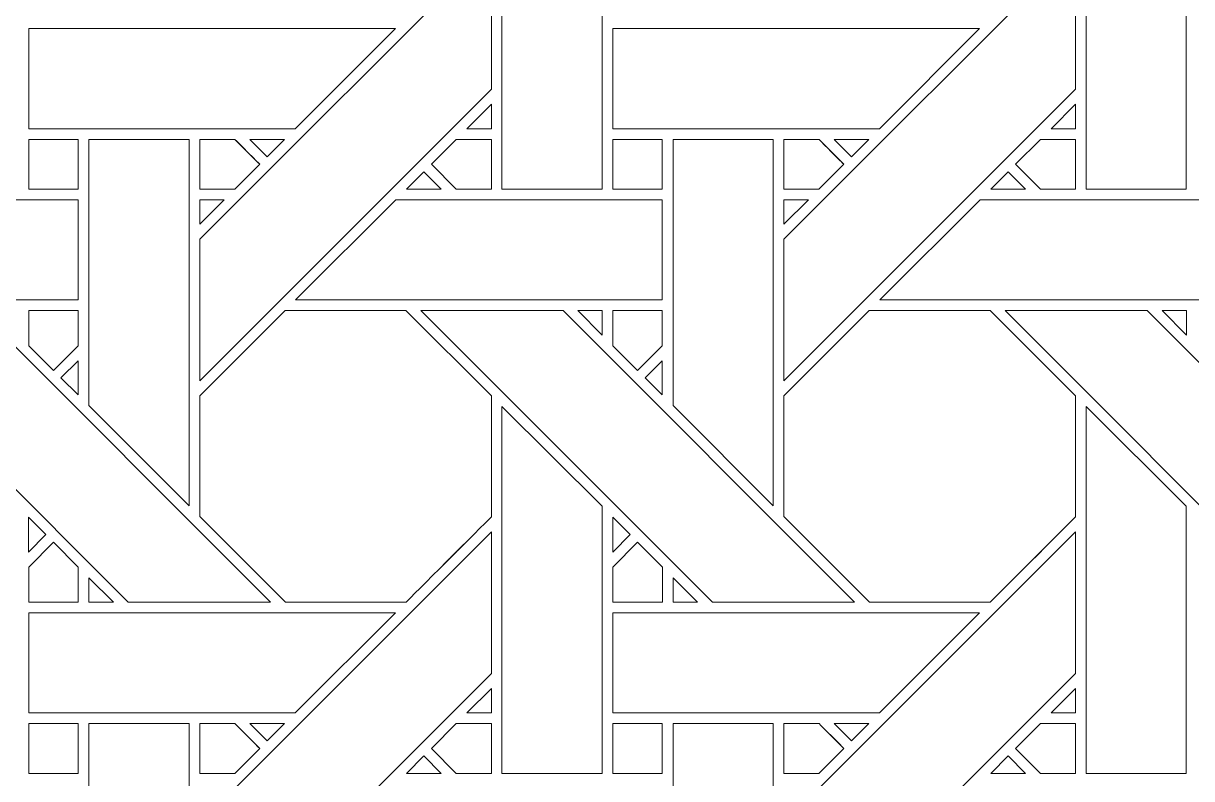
# Model space of a CAD drawing. Header units: inches. Extents: x 2.4 to 22.4, y -0.9 to 19.1.
# Drawn here: x 16.129 to 18.026, y 3.353 to 4.58 of the extents above; entities that cross this region are included whole.
import ezdxf

# ---------------------------------------------------------------- set-up
doc = ezdxf.new("R2010")
doc.units = ezdxf.units.IN
doc.header["$MEASUREMENT"] = 0
doc.layers.add('Design', color=7, linetype='Continuous', lineweight=0)

msp = doc.modelspace()

# ---------------------------------------------------------------- linework, layer by layer
at = {"layer": 'Design'}
for points, knots in [([(12.3829, 19.0948), (6.86, 19.0948), (2.3829, 14.6176), (2.3829, 9.0948), (2.3829, 3.5719), (6.86, -0.9052), (12.3829, -0.9052), (17.9057, -0.9052), (22.3829, 3.5719), (22.3829, 9.0948), (22.3829, 14.6176), (17.9057, 19.0948), (12.3829, 19.0948)], [0, 0, 0, 0, 1, 1, 1, 2, 2, 2, 3, 3, 3, 4, 4, 4, 4]), ([(12.3829, 17.972), (7.4801, 17.972), (3.5056, 13.9975), (3.5056, 9.0948), (3.5056, 4.192), (7.4801, 0.2175), (12.3829, 0.2175), (17.2856, 0.2175), (21.2601, 4.192), (21.2601, 9.0948), (21.2601, 13.9975), (17.2856, 17.972), (12.3829, 17.972)], [0, 0, 0, 0, 1, 1, 1, 2, 2, 2, 3, 3, 3, 4, 4, 4, 4]), ([(17.0689, 4.7445), (17.0689, 4.7445), (17.0689, 4.3108), (17.0689, 4.3108), (17.0689, 4.3108), (16.9061, 4.3108), (16.9061, 4.3108), (16.9061, 4.3108), (16.9061, 4.9066), (16.9061, 4.9066), (16.9061, 4.9066), (17.0689, 4.7445), (17.0689, 4.7445)], [0, 0, 0, 0, 1, 1, 1, 2, 2, 2, 3, 3, 3, 4, 4, 4, 4]), ([(18.0176, 4.7445), (18.0176, 4.7445), (18.0176, 4.3108), (18.0176, 4.3108), (18.0176, 4.3108), (17.8548, 4.3108), (17.8548, 4.3108), (17.8548, 4.3108), (17.8548, 4.9066), (17.8548, 4.9066), (17.8548, 4.9066), (18.0176, 4.7445), (18.0176, 4.7445)], [0, 0, 0, 0, 1, 1, 1, 2, 2, 2, 3, 3, 3, 4, 4, 4, 4]), ([(16.4153, 4.2294), (16.4153, 4.2294), (16.889, 4.703), (16.889, 4.703), (16.889, 4.703), (16.889, 4.473), (16.889, 4.473), (16.889, 4.473), (16.4153, 3.9994), (16.4153, 3.9994), (16.4153, 3.9994), (16.4153, 4.2294), (16.4153, 4.2294)], [0, 0, 0, 0, 1, 1, 1, 2, 2, 2, 3, 3, 3, 4, 4, 4, 4]), ([(17.364, 4.2294), (17.364, 4.2294), (17.8377, 4.703), (17.8377, 4.703), (17.8377, 4.703), (17.8377, 4.473), (17.8377, 4.473), (17.8377, 4.473), (17.364, 3.9994), (17.364, 3.9994), (17.364, 3.9994), (17.364, 4.2294), (17.364, 4.2294)], [0, 0, 0, 0, 1, 1, 1, 2, 2, 2, 3, 3, 3, 4, 4, 4, 4]), ([(16.1375, 4.4088), (16.1375, 4.4088), (16.1375, 4.5715), (16.1375, 4.5715), (16.1375, 4.5715), (16.7332, 4.5715), (16.7332, 4.5715), (16.7332, 4.5715), (16.5704, 4.4088), (16.5704, 4.4088), (16.5704, 4.4088), (16.1375, 4.4088), (16.1375, 4.4088)], [0, 0, 0, 0, 1, 1, 1, 2, 2, 2, 3, 3, 3, 4, 4, 4, 4]), ([(17.0862, 4.4088), (17.0862, 4.4088), (17.0862, 4.5715), (17.0862, 4.5715), (17.0862, 4.5715), (17.6819, 4.5715), (17.6819, 4.5715), (17.6819, 4.5715), (17.5191, 4.4088), (17.5191, 4.4088), (17.5191, 4.4088), (17.0862, 4.4088), (17.0862, 4.4088)], [0, 0, 0, 0, 1, 1, 1, 2, 2, 2, 3, 3, 3, 4, 4, 4, 4]), ([(16.889, 4.4486), (16.889, 4.4486), (16.889, 4.4089), (16.889, 4.4089), (16.889, 4.4089), (16.8492, 4.4089), (16.8492, 4.4089), (16.8492, 4.4089), (16.889, 4.4486), (16.889, 4.4486)], [0, 0, 0, 0, 1, 1, 1, 2, 2, 2, 3, 3, 3, 3]), ([(17.8377, 4.4486), (17.8377, 4.4486), (17.8377, 4.4089), (17.8377, 4.4089), (17.8377, 4.4089), (17.7979, 4.4089), (17.7979, 4.4089), (17.7979, 4.4089), (17.8377, 4.4486), (17.8377, 4.4486)], [0, 0, 0, 0, 1, 1, 1, 2, 2, 2, 3, 3, 3, 3]), ([(16.2177, 4.3107), (16.2177, 4.3107), (16.1375, 4.3107), (16.1375, 4.3107), (16.1375, 4.3107), (16.1375, 4.3915), (16.1375, 4.3915), (16.1375, 4.3915), (16.2177, 4.3915), (16.2177, 4.3915), (16.2177, 4.3915), (16.2177, 4.3107), (16.2177, 4.3107)], [0, 0, 0, 0, 1, 1, 1, 2, 2, 2, 3, 3, 3, 4, 4, 4, 4]), ([(16.1375, 4.3107), (16.1375, 4.3107), (16.1375, 4.3915), (16.1375, 4.3915), (16.1375, 4.3915), (16.2177, 4.3915), (16.2177, 4.3915), (16.2177, 4.3915), (16.2177, 4.3107), (16.2177, 4.3107), (16.2177, 4.3107), (16.1375, 4.3107), (16.1375, 4.3107)], [0, 0, 0, 0, 1, 1, 1, 2, 2, 2, 3, 3, 3, 4, 4, 4, 4]), ([(16.3982, 4.3916), (16.3982, 4.3916), (16.3982, 3.7964), (16.3982, 3.7964), (16.3982, 3.7964), (16.2352, 3.9594), (16.2352, 3.9594), (16.2352, 3.9594), (16.2352, 4.3916), (16.2352, 4.3916), (16.2352, 4.3916), (16.3982, 4.3916), (16.3982, 4.3916)], [0, 0, 0, 0, 1, 1, 1, 2, 2, 2, 3, 3, 3, 4, 4, 4, 4]), ([(16.4153, 4.3107), (16.4153, 4.3107), (16.4153, 4.3915), (16.4153, 4.3915), (16.4153, 4.3915), (16.4724, 4.3915), (16.4724, 4.3915), (16.4775, 4.3864), (16.5083, 4.3556), (16.5127, 4.3512), (16.5127, 4.3512), (16.4723, 4.3107), (16.4723, 4.3107), (16.4723, 4.3107), (16.4153, 4.3107), (16.4153, 4.3107)], [0, 0, 0, 0, 1, 1, 1, 2, 2, 2, 3, 3, 3, 4, 4, 4, 5, 5, 5, 5]), ([(16.4153, 4.3107), (16.4153, 4.3107), (16.4153, 4.3915), (16.4153, 4.3915), (16.4153, 4.3915), (16.4724, 4.3915), (16.4724, 4.3915), (16.4778, 4.3862), (16.5127, 4.3512), (16.5127, 4.3512), (16.5127, 4.3512), (16.4723, 4.3107), (16.4723, 4.3107), (16.4723, 4.3107), (16.4153, 4.3107), (16.4153, 4.3107)], [0, 0, 0, 0, 1, 1, 1, 2, 2, 2, 3, 3, 3, 4, 4, 4, 5, 5, 5, 5]), ([(16.4967, 4.3916), (16.4967, 4.3916), (16.5532, 4.3916), (16.5532, 4.3916), (16.5532, 4.3916), (16.5249, 4.3634), (16.5249, 4.3634), (16.5249, 4.3634), (16.4967, 4.3916), (16.4967, 4.3916)], [0, 0, 0, 0, 1, 1, 1, 2, 2, 2, 3, 3, 3, 3]), ([(16.8319, 4.3107), (16.8319, 4.3107), (16.7915, 4.3511), (16.7915, 4.3511), (16.7915, 4.3511), (16.832, 4.3915), (16.832, 4.3915), (16.832, 4.3915), (16.889, 4.3915), (16.889, 4.3915), (16.889, 4.3915), (16.889, 4.3107), (16.889, 4.3107), (16.889, 4.3107), (16.8319, 4.3107), (16.8319, 4.3107)], [0, 0, 0, 0, 1, 1, 1, 2, 2, 2, 3, 3, 3, 4, 4, 4, 5, 5, 5, 5]), ([(16.7915, 4.3511), (16.7915, 4.3511), (16.832, 4.3915), (16.832, 4.3915), (16.832, 4.3915), (16.889, 4.3915), (16.889, 4.3915), (16.889, 4.3915), (16.889, 4.3107), (16.889, 4.3107), (16.889, 4.3107), (16.8319, 4.3107), (16.8319, 4.3107), (16.8319, 4.3107), (16.7915, 4.3511), (16.7915, 4.3511)], [0, 0, 0, 0, 1, 1, 1, 2, 2, 2, 3, 3, 3, 4, 4, 4, 5, 5, 5, 5]), ([(17.0862, 4.3107), (17.0862, 4.3107), (17.0862, 4.3915), (17.0862, 4.3915), (17.0862, 4.3915), (17.1665, 4.3915), (17.1665, 4.3915), (17.1665, 4.3915), (17.1665, 4.3107), (17.1665, 4.3107), (17.1665, 4.3107), (17.0862, 4.3107), (17.0862, 4.3107)], [0, 0, 0, 0, 1, 1, 1, 2, 2, 2, 3, 3, 3, 4, 4, 4, 4]), ([(17.0862, 4.3107), (17.0862, 4.3107), (17.0862, 4.3915), (17.0862, 4.3915), (17.0862, 4.3915), (17.1665, 4.3915), (17.1665, 4.3915), (17.1665, 4.3915), (17.1665, 4.3107), (17.1665, 4.3107), (17.1665, 4.3107), (17.0862, 4.3107), (17.0862, 4.3107)], [0, 0, 0, 0, 1, 1, 1, 2, 2, 2, 3, 3, 3, 4, 4, 4, 4]), ([(17.3469, 4.3916), (17.3469, 4.3916), (17.3469, 3.7964), (17.3469, 3.7964), (17.3469, 3.7964), (17.184, 3.9594), (17.184, 3.9594), (17.184, 3.9594), (17.184, 4.3916), (17.184, 4.3916), (17.184, 4.3916), (17.3469, 4.3916), (17.3469, 4.3916)], [0, 0, 0, 0, 1, 1, 1, 2, 2, 2, 3, 3, 3, 4, 4, 4, 4]), ([(17.3641, 4.3107), (17.3641, 4.3107), (17.3641, 4.3915), (17.3641, 4.3915), (17.3641, 4.3915), (17.4211, 4.3915), (17.4211, 4.3915), (17.4263, 4.3864), (17.457, 4.3556), (17.4615, 4.3512), (17.4615, 4.3512), (17.421, 4.3107), (17.421, 4.3107), (17.421, 4.3107), (17.3641, 4.3107), (17.3641, 4.3107)], [0, 0, 0, 0, 1, 1, 1, 2, 2, 2, 3, 3, 3, 4, 4, 4, 5, 5, 5, 5]), ([(17.3641, 4.3107), (17.3641, 4.3107), (17.3641, 4.3915), (17.3641, 4.3915), (17.3641, 4.3915), (17.4211, 4.3915), (17.4211, 4.3915), (17.4265, 4.3861), (17.4615, 4.3512), (17.4615, 4.3512), (17.4615, 4.3512), (17.421, 4.3107), (17.421, 4.3107), (17.421, 4.3107), (17.3641, 4.3107), (17.3641, 4.3107)], [0, 0, 0, 0, 1, 1, 1, 2, 2, 2, 3, 3, 3, 4, 4, 4, 5, 5, 5, 5]), ([(17.4455, 4.3916), (17.4455, 4.3916), (17.5019, 4.3916), (17.5019, 4.3916), (17.5019, 4.3916), (17.4736, 4.3634), (17.4736, 4.3634), (17.4736, 4.3634), (17.4455, 4.3916), (17.4455, 4.3916)], [0, 0, 0, 0, 1, 1, 1, 2, 2, 2, 3, 3, 3, 3]), ([(17.7806, 4.3107), (17.7806, 4.3107), (17.7403, 4.3511), (17.7403, 4.3511), (17.7403, 4.3511), (17.7807, 4.3915), (17.7807, 4.3915), (17.7807, 4.3915), (17.8377, 4.3915), (17.8377, 4.3915), (17.8377, 4.3915), (17.8377, 4.3107), (17.8377, 4.3107), (17.8377, 4.3107), (17.7806, 4.3107), (17.7806, 4.3107)], [0, 0, 0, 0, 1, 1, 1, 2, 2, 2, 3, 3, 3, 4, 4, 4, 5, 5, 5, 5]), ([(17.7403, 4.3511), (17.7403, 4.3511), (17.7807, 4.3915), (17.7807, 4.3915), (17.7807, 4.3915), (17.8377, 4.3915), (17.8377, 4.3915), (17.8377, 4.3915), (17.8377, 4.3107), (17.8377, 4.3107), (17.8377, 4.3107), (17.7806, 4.3107), (17.7806, 4.3107), (17.7806, 4.3107), (17.7403, 4.3511), (17.7403, 4.3511)], [0, 0, 0, 0, 1, 1, 1, 2, 2, 2, 3, 3, 3, 4, 4, 4, 5, 5, 5, 5]), ([(16.7794, 4.339), (16.7794, 4.339), (16.8076, 4.3108), (16.8076, 4.3108), (16.8076, 4.3108), (16.7511, 4.3108), (16.7511, 4.3108), (16.7511, 4.3108), (16.7794, 4.339), (16.7794, 4.339)], [0, 0, 0, 0, 1, 1, 1, 2, 2, 2, 3, 3, 3, 3]), ([(17.7281, 4.339), (17.7281, 4.339), (17.7564, 4.3108), (17.7564, 4.3108), (17.7564, 4.3108), (17.6999, 4.3108), (17.6999, 4.3108), (17.6999, 4.3108), (17.7281, 4.339), (17.7281, 4.339)], [0, 0, 0, 0, 1, 1, 1, 2, 2, 2, 3, 3, 3, 3]), ([(15.6224, 4.1308), (15.6224, 4.1308), (15.7853, 4.2936), (15.7853, 4.2936), (15.7853, 4.2936), (16.2177, 4.2936), (16.2177, 4.2936), (16.2177, 4.2936), (16.2177, 4.1308), (16.2177, 4.1308), (16.2177, 4.1308), (15.6224, 4.1308), (15.6224, 4.1308)], [0, 0, 0, 0, 1, 1, 1, 2, 2, 2, 3, 3, 3, 4, 4, 4, 4]), ([(16.4551, 4.2936), (16.4551, 4.2936), (16.4153, 4.2538), (16.4153, 4.2538), (16.4153, 4.2538), (16.4153, 4.2936), (16.4153, 4.2936), (16.4153, 4.2936), (16.4551, 4.2936), (16.4551, 4.2936)], [0, 0, 0, 0, 1, 1, 1, 2, 2, 2, 3, 3, 3, 3]), ([(16.5711, 4.1308), (16.5711, 4.1308), (16.734, 4.2936), (16.734, 4.2936), (16.734, 4.2936), (17.1664, 4.2936), (17.1664, 4.2936), (17.1664, 4.2936), (17.1664, 4.1308), (17.1664, 4.1308), (17.1664, 4.1308), (16.5711, 4.1308), (16.5711, 4.1308)], [0, 0, 0, 0, 1, 1, 1, 2, 2, 2, 3, 3, 3, 4, 4, 4, 4]), ([(17.4039, 4.2936), (17.4039, 4.2936), (17.364, 4.2538), (17.364, 4.2538), (17.364, 4.2538), (17.364, 4.2936), (17.364, 4.2936), (17.364, 4.2936), (17.4039, 4.2936), (17.4039, 4.2936)], [0, 0, 0, 0, 1, 1, 1, 2, 2, 2, 3, 3, 3, 3]), ([(17.5199, 4.1308), (17.5199, 4.1308), (17.6827, 4.2936), (17.6827, 4.2936), (17.6827, 4.2936), (18.1152, 4.2936), (18.1152, 4.2936), (18.1152, 4.2936), (18.1152, 4.1308), (18.1152, 4.1308), (18.1152, 4.1308), (17.5199, 4.1308), (17.5199, 4.1308)], [0, 0, 0, 0, 1, 1, 1, 2, 2, 2, 3, 3, 3, 4, 4, 4, 4]), ([(15.8257, 4.1137), (15.8257, 4.1137), (16.0567, 4.1137), (16.0567, 4.1137), (16.0567, 4.1137), (16.5303, 3.64), (16.5303, 3.64), (16.5303, 3.64), (16.2993, 3.64), (16.2993, 3.64), (16.2993, 3.64), (15.8257, 4.1137), (15.8257, 4.1137)], [0, 0, 0, 0, 1, 1, 1, 2, 2, 2, 3, 3, 3, 4, 4, 4, 4]), ([(16.2177, 4.1137), (16.2177, 4.1137), (16.2177, 4.0561), (16.2177, 4.0561), (16.2177, 4.0561), (16.1778, 4.0161), (16.1778, 4.0161), (16.1778, 4.0161), (16.1375, 4.0564), (16.1375, 4.0564), (16.1375, 4.0564), (16.1375, 4.1137), (16.1375, 4.1137), (16.1375, 4.1137), (16.2177, 4.1137), (16.2177, 4.1137)], [0, 0, 0, 0, 1, 1, 1, 2, 2, 2, 3, 3, 3, 4, 4, 4, 5, 5, 5, 5]), ([(16.1778, 4.0161), (16.1778, 4.0161), (16.1375, 4.0564), (16.1375, 4.0564), (16.1375, 4.0564), (16.1375, 4.1137), (16.1375, 4.1137), (16.1375, 4.1137), (16.2177, 4.1137), (16.2177, 4.1137), (16.2177, 4.1137), (16.2177, 4.0561), (16.2177, 4.0561), (16.2177, 4.0561), (16.1778, 4.0161), (16.1778, 4.0161)], [0, 0, 0, 0, 1, 1, 1, 2, 2, 2, 3, 3, 3, 4, 4, 4, 5, 5, 5, 5]), ([(16.7503, 3.64), (16.7503, 3.64), (16.5546, 3.64), (16.5546, 3.64), (16.5546, 3.64), (16.4153, 3.7793), (16.4153, 3.7793), (16.4153, 3.7793), (16.4153, 3.9749), (16.4153, 3.9749), (16.4153, 3.9749), (16.554, 4.1136), (16.554, 4.1136), (16.554, 4.1136), (16.7502, 4.1136), (16.7502, 4.1136), (16.7502, 4.1136), (16.889, 3.9749), (16.889, 3.9749), (16.889, 3.9749), (16.889, 3.7787), (16.889, 3.7787), (16.8712, 3.7608), (16.7593, 3.649), (16.7503, 3.64)], [0, 0, 0, 0, 1, 1, 1, 2, 2, 2, 3, 3, 3, 4, 4, 4, 5, 5, 5, 6, 6, 6, 7, 7, 7, 8, 8, 8, 8]), ([(16.4153, 3.7793), (16.4153, 3.7793), (16.4153, 3.9749), (16.4153, 3.9749), (16.4153, 3.9749), (16.554, 4.1136), (16.554, 4.1136), (16.554, 4.1136), (16.7502, 4.1136), (16.7502, 4.1136), (16.7502, 4.1136), (16.889, 3.9749), (16.889, 3.9749), (16.889, 3.9749), (16.889, 3.7787), (16.889, 3.7787), (16.8711, 3.7607), (16.7592, 3.649), (16.7503, 3.64), (16.7503, 3.64), (16.5546, 3.64), (16.5546, 3.64), (16.5546, 3.64), (16.4153, 3.7793), (16.4153, 3.7793)], [0, 0, 0, 0, 1, 1, 1, 2, 2, 2, 3, 3, 3, 4, 4, 4, 5, 5, 5, 6, 6, 6, 7, 7, 7, 8, 8, 8, 8]), ([(16.7745, 4.1137), (16.7745, 4.1137), (17.0054, 4.1137), (17.0054, 4.1137), (17.0054, 4.1137), (17.479, 3.64), (17.479, 3.64), (17.479, 3.64), (17.248, 3.64), (17.248, 3.64), (17.248, 3.64), (16.7745, 4.1137), (16.7745, 4.1137)], [0, 0, 0, 0, 1, 1, 1, 2, 2, 2, 3, 3, 3, 4, 4, 4, 4]), ([(17.069, 4.1137), (17.069, 4.1137), (17.069, 4.0739), (17.069, 4.0739), (17.069, 4.0739), (17.0295, 4.1137), (17.0295, 4.1137), (17.0295, 4.1137), (17.069, 4.1137), (17.069, 4.1137)], [0, 0, 0, 0, 1, 1, 1, 2, 2, 2, 3, 3, 3, 3]), ([(17.1665, 4.1137), (17.1665, 4.1137), (17.1665, 4.0561), (17.1665, 4.0561), (17.1665, 4.0561), (17.1265, 4.0161), (17.1265, 4.0161), (17.1265, 4.0161), (17.0862, 4.0564), (17.0862, 4.0564), (17.0862, 4.0564), (17.0862, 4.1137), (17.0862, 4.1137), (17.0862, 4.1137), (17.1665, 4.1137), (17.1665, 4.1137)], [0, 0, 0, 0, 1, 1, 1, 2, 2, 2, 3, 3, 3, 4, 4, 4, 5, 5, 5, 5]), ([(17.1265, 4.0161), (17.1265, 4.0161), (17.0862, 4.0564), (17.0862, 4.0564), (17.0862, 4.0564), (17.0862, 4.1137), (17.0862, 4.1137), (17.0862, 4.1137), (17.1665, 4.1137), (17.1665, 4.1137), (17.1665, 4.1137), (17.1665, 4.0561), (17.1665, 4.0561), (17.1665, 4.0561), (17.1265, 4.0161), (17.1265, 4.0161)], [0, 0, 0, 0, 1, 1, 1, 2, 2, 2, 3, 3, 3, 4, 4, 4, 5, 5, 5, 5]), ([(17.3641, 3.7793), (17.3641, 3.7793), (17.3641, 3.9749), (17.3641, 3.9749), (17.3641, 3.9749), (17.5028, 4.1136), (17.5028, 4.1136), (17.5028, 4.1136), (17.699, 4.1136), (17.699, 4.1136), (17.699, 4.1136), (17.8377, 3.9749), (17.8377, 3.9749), (17.8377, 3.9749), (17.8377, 3.7787), (17.8377, 3.7787), (17.8199, 3.7608), (17.708, 3.649), (17.699, 3.64), (17.699, 3.64), (17.5033, 3.64), (17.5033, 3.64), (17.5033, 3.64), (17.3641, 3.7793), (17.3641, 3.7793)], [0, 0, 0, 0, 1, 1, 1, 2, 2, 2, 3, 3, 3, 4, 4, 4, 5, 5, 5, 6, 6, 6, 7, 7, 7, 8, 8, 8, 8]), ([(17.5033, 3.64), (17.5033, 3.64), (17.3641, 3.7793), (17.3641, 3.7793), (17.3641, 3.7793), (17.3641, 3.9749), (17.3641, 3.9749), (17.3641, 3.9749), (17.5028, 4.1136), (17.5028, 4.1136), (17.5028, 4.1136), (17.699, 4.1136), (17.699, 4.1136), (17.699, 4.1136), (17.8377, 3.9749), (17.8377, 3.9749), (17.8377, 3.9749), (17.8377, 3.7787), (17.8377, 3.7787), (17.8199, 3.7607), (17.708, 3.649), (17.699, 3.64), (17.699, 3.64), (17.5033, 3.64), (17.5033, 3.64)], [0, 0, 0, 0, 1, 1, 1, 2, 2, 2, 3, 3, 3, 4, 4, 4, 5, 5, 5, 6, 6, 6, 7, 7, 7, 8, 8, 8, 8]), ([(17.7232, 4.1137), (17.7232, 4.1137), (17.9541, 4.1137), (17.9541, 4.1137), (17.9541, 4.1137), (18.4278, 3.64), (18.4278, 3.64), (18.4278, 3.64), (18.1968, 3.64), (18.1968, 3.64), (18.1968, 3.64), (17.7232, 4.1137), (17.7232, 4.1137)], [0, 0, 0, 0, 1, 1, 1, 2, 2, 2, 3, 3, 3, 4, 4, 4, 4]), ([(18.0177, 4.1137), (18.0177, 4.1137), (18.0177, 4.0739), (18.0177, 4.0739), (18.0177, 4.0739), (17.9783, 4.1137), (17.9783, 4.1137), (17.9783, 4.1137), (18.0177, 4.1137), (18.0177, 4.1137)], [0, 0, 0, 0, 1, 1, 1, 2, 2, 2, 3, 3, 3, 3]), ([(16.2177, 4.0318), (16.2177, 4.0318), (16.2177, 3.9767), (16.2177, 3.9767), (16.2177, 3.9767), (16.1899, 4.0041), (16.1899, 4.0041), (16.1899, 4.0041), (16.2177, 4.0318), (16.2177, 4.0318)], [0, 0, 0, 0, 1, 1, 1, 2, 2, 2, 3, 3, 3, 3]), ([(17.1664, 4.0318), (17.1664, 4.0318), (17.1664, 3.9767), (17.1664, 3.9767), (17.1664, 3.9767), (17.1387, 4.0041), (17.1387, 4.0041), (17.1387, 4.0041), (17.1664, 4.0318), (17.1664, 4.0318)], [0, 0, 0, 0, 1, 1, 1, 2, 2, 2, 3, 3, 3, 3]), ([(17.0689, 3.7957), (17.0689, 3.7957), (17.0689, 3.362), (17.0689, 3.362), (17.0689, 3.362), (16.9061, 3.362), (16.9061, 3.362), (16.9061, 3.362), (16.9061, 3.9579), (16.9061, 3.9579), (16.9061, 3.9579), (17.0689, 3.7957), (17.0689, 3.7957)], [0, 0, 0, 0, 1, 1, 1, 2, 2, 2, 3, 3, 3, 4, 4, 4, 4]), ([(18.0176, 3.7957), (18.0176, 3.7957), (18.0176, 3.362), (18.0176, 3.362), (18.0176, 3.362), (17.8548, 3.362), (17.8548, 3.362), (17.8548, 3.362), (17.8548, 3.9579), (17.8548, 3.9579), (17.8548, 3.9579), (18.0176, 3.7957), (18.0176, 3.7957)], [0, 0, 0, 0, 1, 1, 1, 2, 2, 2, 3, 3, 3, 4, 4, 4, 4]), ([(16.1374, 3.7215), (16.1374, 3.7215), (16.1374, 3.7782), (16.1374, 3.7782), (16.1374, 3.7782), (16.1656, 3.7497), (16.1656, 3.7497), (16.1656, 3.7497), (16.1374, 3.7215), (16.1374, 3.7215)], [0, 0, 0, 0, 1, 1, 1, 2, 2, 2, 3, 3, 3, 3]), ([(17.0862, 3.7215), (17.0862, 3.7215), (17.0862, 3.7782), (17.0862, 3.7782), (17.0862, 3.7782), (17.1144, 3.7497), (17.1144, 3.7497), (17.1144, 3.7497), (17.0862, 3.7215), (17.0862, 3.7215)], [0, 0, 0, 0, 1, 1, 1, 2, 2, 2, 3, 3, 3, 3]), ([(16.4153, 3.2807), (16.4153, 3.2807), (16.889, 3.7543), (16.889, 3.7543), (16.889, 3.7543), (16.889, 3.5243), (16.889, 3.5243), (16.889, 3.5243), (16.4153, 3.0506), (16.4153, 3.0506), (16.4153, 3.0506), (16.4153, 3.2807), (16.4153, 3.2807)], [0, 0, 0, 0, 1, 1, 1, 2, 2, 2, 3, 3, 3, 4, 4, 4, 4]), ([(17.364, 3.2807), (17.364, 3.2807), (17.8377, 3.7543), (17.8377, 3.7543), (17.8377, 3.7543), (17.8377, 3.5243), (17.8377, 3.5243), (17.8377, 3.5243), (17.364, 3.0506), (17.364, 3.0506), (17.364, 3.0506), (17.364, 3.2807), (17.364, 3.2807)], [0, 0, 0, 0, 1, 1, 1, 2, 2, 2, 3, 3, 3, 4, 4, 4, 4]), ([(16.1375, 3.6398), (16.1375, 3.6398), (16.1375, 3.6971), (16.1375, 3.6971), (16.1375, 3.6971), (16.1778, 3.7374), (16.1778, 3.7374), (16.1778, 3.7374), (16.2181, 3.6971), (16.2181, 3.6971), (16.2181, 3.6971), (16.2181, 3.6398), (16.2181, 3.6398), (16.2181, 3.6398), (16.1375, 3.6398), (16.1375, 3.6398)], [0, 0, 0, 0, 1, 1, 1, 2, 2, 2, 3, 3, 3, 4, 4, 4, 5, 5, 5, 5]), ([(16.1375, 3.6971), (16.1375, 3.6971), (16.1778, 3.7374), (16.1778, 3.7374), (16.1778, 3.7374), (16.2181, 3.6971), (16.2181, 3.6971), (16.2181, 3.6971), (16.2181, 3.6398), (16.2181, 3.6398), (16.2181, 3.6398), (16.1375, 3.6398), (16.1375, 3.6398), (16.1375, 3.6398), (16.1375, 3.6971), (16.1375, 3.6971)], [0, 0, 0, 0, 1, 1, 1, 2, 2, 2, 3, 3, 3, 4, 4, 4, 5, 5, 5, 5]), ([(17.0862, 3.6398), (17.0862, 3.6398), (17.0862, 3.6971), (17.0862, 3.6971), (17.0862, 3.6971), (17.1265, 3.7374), (17.1265, 3.7374), (17.1265, 3.7374), (17.1669, 3.6971), (17.1669, 3.6971), (17.1669, 3.6971), (17.1669, 3.6398), (17.1669, 3.6398), (17.1669, 3.6398), (17.0862, 3.6398), (17.0862, 3.6398)], [0, 0, 0, 0, 1, 1, 1, 2, 2, 2, 3, 3, 3, 4, 4, 4, 5, 5, 5, 5]), ([(17.0862, 3.6971), (17.0862, 3.6971), (17.1265, 3.7374), (17.1265, 3.7374), (17.1265, 3.7374), (17.1669, 3.6971), (17.1669, 3.6971), (17.1669, 3.6971), (17.1669, 3.6398), (17.1669, 3.6398), (17.1669, 3.6398), (17.0862, 3.6398), (17.0862, 3.6398), (17.0862, 3.6398), (17.0862, 3.6971), (17.0862, 3.6971)], [0, 0, 0, 0, 1, 1, 1, 2, 2, 2, 3, 3, 3, 4, 4, 4, 5, 5, 5, 5]), ([(16.2751, 3.64), (16.2751, 3.64), (16.2354, 3.64), (16.2354, 3.64), (16.2354, 3.64), (16.2354, 3.6798), (16.2354, 3.6798), (16.2354, 3.6798), (16.2751, 3.64), (16.2751, 3.64)], [0, 0, 0, 0, 1, 1, 1, 2, 2, 2, 3, 3, 3, 3]), ([(17.2238, 3.64), (17.2238, 3.64), (17.1841, 3.64), (17.1841, 3.64), (17.1841, 3.64), (17.1841, 3.6798), (17.1841, 3.6798), (17.1841, 3.6798), (17.2238, 3.64), (17.2238, 3.64)], [0, 0, 0, 0, 1, 1, 1, 2, 2, 2, 3, 3, 3, 3]), ([(16.1375, 3.4601), (16.1375, 3.4601), (16.1375, 3.6228), (16.1375, 3.6228), (16.1375, 3.6228), (16.7332, 3.6228), (16.7332, 3.6228), (16.7332, 3.6228), (16.5704, 3.4601), (16.5704, 3.4601), (16.5704, 3.4601), (16.1375, 3.4601), (16.1375, 3.4601)], [0, 0, 0, 0, 1, 1, 1, 2, 2, 2, 3, 3, 3, 4, 4, 4, 4]), ([(17.0862, 3.4601), (17.0862, 3.4601), (17.0862, 3.6228), (17.0862, 3.6228), (17.0862, 3.6228), (17.6819, 3.6228), (17.6819, 3.6228), (17.6819, 3.6228), (17.5191, 3.4601), (17.5191, 3.4601), (17.5191, 3.4601), (17.0862, 3.4601), (17.0862, 3.4601)], [0, 0, 0, 0, 1, 1, 1, 2, 2, 2, 3, 3, 3, 4, 4, 4, 4]), ([(16.889, 3.4999), (16.889, 3.4999), (16.889, 3.4601), (16.889, 3.4601), (16.889, 3.4601), (16.8492, 3.4601), (16.8492, 3.4601), (16.8492, 3.4601), (16.889, 3.4999), (16.889, 3.4999)], [0, 0, 0, 0, 1, 1, 1, 2, 2, 2, 3, 3, 3, 3]), ([(17.8377, 3.4999), (17.8377, 3.4999), (17.8377, 3.4601), (17.8377, 3.4601), (17.8377, 3.4601), (17.7979, 3.4601), (17.7979, 3.4601), (17.7979, 3.4601), (17.8377, 3.4999), (17.8377, 3.4999)], [0, 0, 0, 0, 1, 1, 1, 2, 2, 2, 3, 3, 3, 3]), ([(16.2177, 3.362), (16.2177, 3.362), (16.1375, 3.362), (16.1375, 3.362), (16.1375, 3.362), (16.1375, 3.4428), (16.1375, 3.4428), (16.1375, 3.4428), (16.2177, 3.4428), (16.2177, 3.4428), (16.2177, 3.4428), (16.2177, 3.362), (16.2177, 3.362)], [0, 0, 0, 0, 1, 1, 1, 2, 2, 2, 3, 3, 3, 4, 4, 4, 4]), ([(16.1375, 3.362), (16.1375, 3.362), (16.1375, 3.4428), (16.1375, 3.4428), (16.1375, 3.4428), (16.2177, 3.4428), (16.2177, 3.4428), (16.2177, 3.4428), (16.2177, 3.362), (16.2177, 3.362), (16.2177, 3.362), (16.1375, 3.362), (16.1375, 3.362)], [0, 0, 0, 0, 1, 1, 1, 2, 2, 2, 3, 3, 3, 4, 4, 4, 4]), ([(16.3982, 3.4428), (16.3982, 3.4428), (16.3982, 2.8477), (16.3982, 2.8477), (16.3982, 2.8477), (16.2352, 3.0106), (16.2352, 3.0106), (16.2352, 3.0106), (16.2352, 3.4428), (16.2352, 3.4428), (16.2352, 3.4428), (16.3982, 3.4428), (16.3982, 3.4428)], [0, 0, 0, 0, 1, 1, 1, 2, 2, 2, 3, 3, 3, 4, 4, 4, 4]), ([(16.4153, 3.362), (16.4153, 3.362), (16.4153, 3.4428), (16.4153, 3.4428), (16.4153, 3.4428), (16.4724, 3.4428), (16.4724, 3.4428), (16.4775, 3.4377), (16.5083, 3.4069), (16.5127, 3.4024), (16.5127, 3.4024), (16.4723, 3.362), (16.4723, 3.362), (16.4723, 3.362), (16.4153, 3.362), (16.4153, 3.362)], [0, 0, 0, 0, 1, 1, 1, 2, 2, 2, 3, 3, 3, 4, 4, 4, 5, 5, 5, 5]), ([(16.4153, 3.362), (16.4153, 3.362), (16.4153, 3.4428), (16.4153, 3.4428), (16.4153, 3.4428), (16.4724, 3.4428), (16.4724, 3.4428), (16.4777, 3.4375), (16.5085, 3.4067), (16.5127, 3.4024), (16.5127, 3.4024), (16.4723, 3.362), (16.4723, 3.362), (16.4723, 3.362), (16.4153, 3.362), (16.4153, 3.362)], [0, 0, 0, 0, 1, 1, 1, 2, 2, 2, 3, 3, 3, 4, 4, 4, 5, 5, 5, 5]), ([(16.4967, 3.4428), (16.4967, 3.4428), (16.5532, 3.4428), (16.5532, 3.4428), (16.5532, 3.4428), (16.5249, 3.4146), (16.5249, 3.4146), (16.5249, 3.4146), (16.4967, 3.4428), (16.4967, 3.4428)], [0, 0, 0, 0, 1, 1, 1, 2, 2, 2, 3, 3, 3, 3]), ([(16.8319, 3.362), (16.8319, 3.362), (16.7915, 3.4024), (16.7915, 3.4024), (16.7915, 3.4024), (16.832, 3.4428), (16.832, 3.4428), (16.832, 3.4428), (16.889, 3.4428), (16.889, 3.4428), (16.889, 3.4428), (16.889, 3.362), (16.889, 3.362), (16.889, 3.362), (16.8319, 3.362), (16.8319, 3.362)], [0, 0, 0, 0, 1, 1, 1, 2, 2, 2, 3, 3, 3, 4, 4, 4, 5, 5, 5, 5]), ([(16.7915, 3.4024), (16.7915, 3.4024), (16.832, 3.4428), (16.832, 3.4428), (16.832, 3.4428), (16.889, 3.4428), (16.889, 3.4428), (16.889, 3.4428), (16.889, 3.362), (16.889, 3.362), (16.889, 3.362), (16.8319, 3.362), (16.8319, 3.362), (16.8319, 3.362), (16.7915, 3.4024), (16.7915, 3.4024)], [0, 0, 0, 0, 1, 1, 1, 2, 2, 2, 3, 3, 3, 4, 4, 4, 5, 5, 5, 5]), ([(17.0862, 3.362), (17.0862, 3.362), (17.0862, 3.4428), (17.0862, 3.4428), (17.0862, 3.4428), (17.1665, 3.4428), (17.1665, 3.4428), (17.1665, 3.4428), (17.1665, 3.362), (17.1665, 3.362), (17.1665, 3.362), (17.0862, 3.362), (17.0862, 3.362)], [0, 0, 0, 0, 1, 1, 1, 2, 2, 2, 3, 3, 3, 4, 4, 4, 4]), ([(17.0862, 3.362), (17.0862, 3.362), (17.0862, 3.4428), (17.0862, 3.4428), (17.0862, 3.4428), (17.1665, 3.4428), (17.1665, 3.4428), (17.1665, 3.4428), (17.1665, 3.362), (17.1665, 3.362), (17.1665, 3.362), (17.0862, 3.362), (17.0862, 3.362)], [0, 0, 0, 0, 1, 1, 1, 2, 2, 2, 3, 3, 3, 4, 4, 4, 4]), ([(17.3469, 3.4428), (17.3469, 3.4428), (17.3469, 2.8477), (17.3469, 2.8477), (17.3469, 2.8477), (17.184, 3.0106), (17.184, 3.0106), (17.184, 3.0106), (17.184, 3.4428), (17.184, 3.4428), (17.184, 3.4428), (17.3469, 3.4428), (17.3469, 3.4428)], [0, 0, 0, 0, 1, 1, 1, 2, 2, 2, 3, 3, 3, 4, 4, 4, 4]), ([(17.4615, 3.4024), (17.4615, 3.4024), (17.421, 3.362), (17.421, 3.362), (17.421, 3.362), (17.3641, 3.362), (17.3641, 3.362), (17.3641, 3.362), (17.3641, 3.4428), (17.3641, 3.4428), (17.3641, 3.4428), (17.4211, 3.4428), (17.4211, 3.4428), (17.4263, 3.4377), (17.457, 3.4069), (17.4615, 3.4024)], [0, 0, 0, 0, 1, 1, 1, 2, 2, 2, 3, 3, 3, 4, 4, 4, 5, 5, 5, 5]), ([(17.3641, 3.362), (17.3641, 3.362), (17.3641, 3.4428), (17.3641, 3.4428), (17.3641, 3.4428), (17.4211, 3.4428), (17.4211, 3.4428), (17.4265, 3.4375), (17.4573, 3.4067), (17.4615, 3.4024), (17.4615, 3.4024), (17.421, 3.362), (17.421, 3.362), (17.421, 3.362), (17.3641, 3.362), (17.3641, 3.362)], [0, 0, 0, 0, 1, 1, 1, 2, 2, 2, 3, 3, 3, 4, 4, 4, 5, 5, 5, 5]), ([(17.4455, 3.4428), (17.4455, 3.4428), (17.5019, 3.4428), (17.5019, 3.4428), (17.5019, 3.4428), (17.4736, 3.4146), (17.4736, 3.4146), (17.4736, 3.4146), (17.4455, 3.4428), (17.4455, 3.4428)], [0, 0, 0, 0, 1, 1, 1, 2, 2, 2, 3, 3, 3, 3]), ([(17.7806, 3.362), (17.7806, 3.362), (17.7403, 3.4024), (17.7403, 3.4024), (17.7403, 3.4024), (17.7807, 3.4428), (17.7807, 3.4428), (17.7807, 3.4428), (17.8377, 3.4428), (17.8377, 3.4428), (17.8377, 3.4428), (17.8377, 3.362), (17.8377, 3.362), (17.8377, 3.362), (17.7806, 3.362), (17.7806, 3.362)], [0, 0, 0, 0, 1, 1, 1, 2, 2, 2, 3, 3, 3, 4, 4, 4, 5, 5, 5, 5]), ([(17.7403, 3.4024), (17.7403, 3.4024), (17.7807, 3.4428), (17.7807, 3.4428), (17.7807, 3.4428), (17.8377, 3.4428), (17.8377, 3.4428), (17.8377, 3.4428), (17.8377, 3.362), (17.8377, 3.362), (17.8377, 3.362), (17.7806, 3.362), (17.7806, 3.362), (17.7806, 3.362), (17.7403, 3.4024), (17.7403, 3.4024)], [0, 0, 0, 0, 1, 1, 1, 2, 2, 2, 3, 3, 3, 4, 4, 4, 5, 5, 5, 5]), ([(16.7794, 3.3903), (16.7794, 3.3903), (16.8076, 3.362), (16.8076, 3.362), (16.8076, 3.362), (16.7511, 3.362), (16.7511, 3.362), (16.7511, 3.362), (16.7794, 3.3903), (16.7794, 3.3903)], [0, 0, 0, 0, 1, 1, 1, 2, 2, 2, 3, 3, 3, 3]), ([(17.7281, 3.3903), (17.7281, 3.3903), (17.7564, 3.362), (17.7564, 3.362), (17.7564, 3.362), (17.6999, 3.362), (17.6999, 3.362), (17.6999, 3.362), (17.7281, 3.3903), (17.7281, 3.3903)], [0, 0, 0, 0, 1, 1, 1, 2, 2, 2, 3, 3, 3, 3])]:
    msp.add_open_spline(points, degree=3, knots=knots, dxfattribs=at)

doc.saveas('drawing.dxf')
